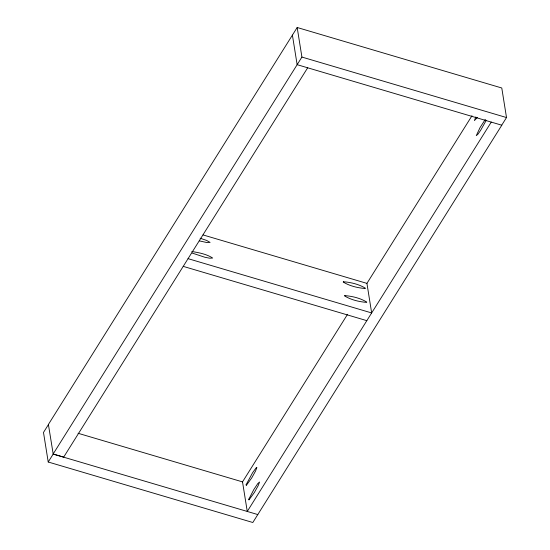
<?xml version="1.0" encoding="UTF-8"?>
<svg xmlns="http://www.w3.org/2000/svg" width="550" height="550" viewBox="0 0 550 550"><rect width="100%" height="100%" fill="white"/><g stroke="black" fill="none" stroke-linecap="round" stroke-linejoin="round"><path stroke-width="0.82" d="M475.798 116.944L474.396 120.601L477.338 117.404M486.262 120.312L480.542 130.467L478.039 134.097L476.259 135.671L480.026 127.634L485.341 119.384M501.737 125.166L506.509 117.549L501.779 87.993L297.179 27.5L48.4 424.462L53.199 454.08L48.221 462.007L252.821 522.5L501.799 125.214L297.137 64.673L292.407 35.117M48.462 424.518L43.491 432.451L48.221 462.007M297.179 27.5L301.916 57.062L53.137 454.025L63.669 457.139L307.677 67.787M491.26 122.1L247.259 511.452L242.522 481.889L347.545 314.311M188.059 258.658L371.663 312.943L366.933 283.381L471.976 115.761M191.806 251.515C198.935 252.643 206.566 254.107 212.671 258.032L209.626 258.204L204.724 257.214L192.101 253.041M199.279 240.852L207.048 242.584L210.093 242.413L206.628 240.433L200.138 238.232M301.916 57.062L506.509 117.549M203.087 234.939L366.933 283.381M183.226 266.372L366.829 320.657M78.066 433.269L242.522 481.889M53.199 454.08L257.792 514.566M246.132 484.701L246.269 485.464L251.714 477.922L255.482 471.171L256.884 467.521L256.025 467.981L252.601 472.725L246.132 484.701M248.827 499.187L248.964 499.943L254.409 492.401L258.17 485.657L259.572 481.999L257.792 483.581L253.873 489.466L248.827 499.187M343.523 281.758L343.221 282.047C349.656 285.979 357.617 287.918 365.131 288.502L365.434 288.214C358.999 284.274 351.038 282.343 343.523 281.758M344.864 295.625L344.561 295.914C350.996 299.846 358.957 301.785 366.465 302.369L366.768 302.081C360.339 298.141 352.378 296.209 344.864 295.625"/></g></svg>
